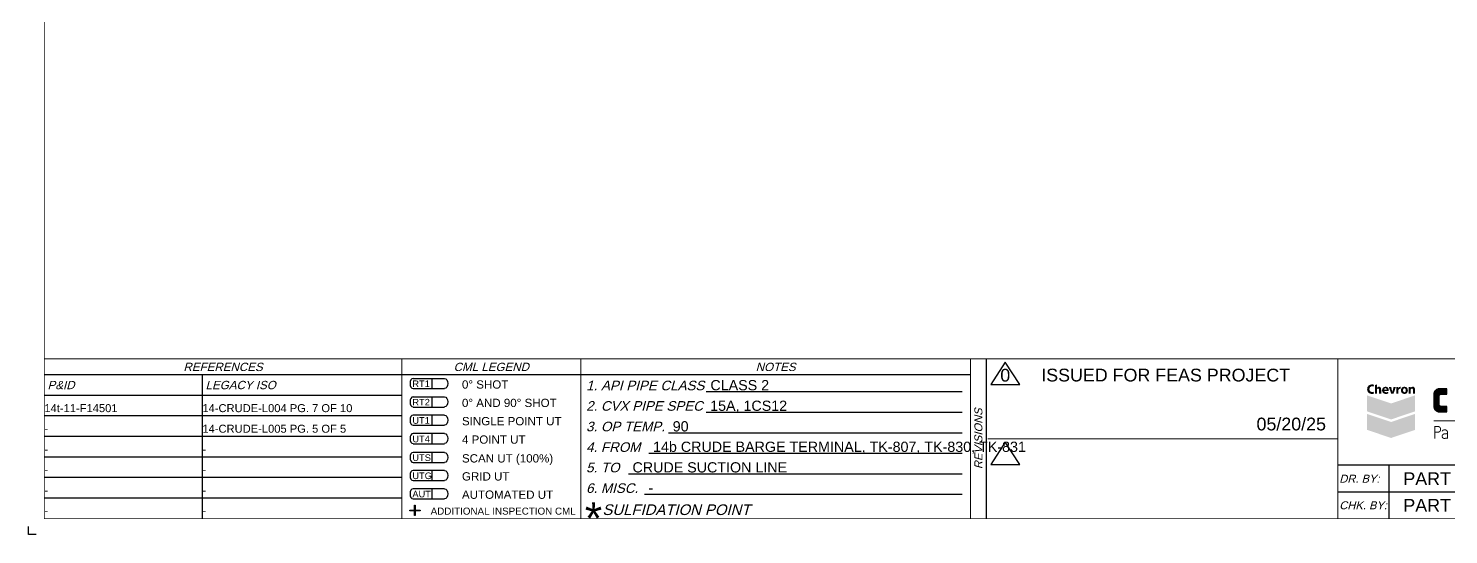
# Model space of a CAD drawing. Header units: inches. Extents: x 0.1 to 17.4, y 0.1 to 11.4.
# Drawn here: x 0.12 to 11.24, y 0.12 to 4.09 of the extents above; entities that cross this region are included whole.
import ezdxf
from ezdxf.enums import TextEntityAlignment as Align

# ---------------------------------------------------------------- set-up
doc = ezdxf.new("R2010")
doc.units = ezdxf.units.IN
doc.header["$MEASUREMENT"] = 0
for name, color, linetype in [('BORDER', 3, 'Continuous'), ('BORDERTEXT', 7, 'Continuous'), ('LOGO', 8, 'Continuous')]:
    doc.layers.add(name, color=color, linetype=linetype)
doc.styles.add('FEASStandard', font='arial.ttf')
doc.styles.add('PART_Standard', font='romans', dxfattribs={"width": 0.8, "height": 0.09})
doc.styles.add('Richmond', font='arial.ttf')

# ---------------------------------------------------------------- blocks, each defined once
blk = doc.blocks.new('Border')
h = blk.add_hatch(color=256)
h.dxf.hatch_style = 1
h.paths.add_polyline_path([(3.147, 0.317), (3.11, 0.317), (3.11, 0.31), (3.147, 0.31), (3.147, 0.273), (3.154, 0.273), (3.154, 0.31), (3.191, 0.31), (3.191, 0.317), (3.154, 0.317), (3.154, 0.354), (3.147, 0.354)])
at = {"layer": 'LOGO', "lineweight": 0}
h = blk.add_hatch(color=164, dxfattribs=at)
edge = h.paths.add_edge_path()
edge.add_spline(control_points=[(10.659, 1.229), (10.656, 1.227), (10.65, 1.225), (10.642, 1.225), (10.618, 1.225), (10.605, 1.242), (10.605, 1.262), (10.605, 1.287), (10.622, 1.3), (10.643, 1.3), (10.652, 1.3), (10.656, 1.298), (10.659, 1.297), (10.659, 1.297), (10.656, 1.282), (10.656, 1.282), (10.653, 1.284), (10.65, 1.285), (10.644, 1.285), (10.634, 1.285), (10.623, 1.279), (10.623, 1.263), (10.623, 1.248), (10.632, 1.241), (10.644, 1.241), (10.649, 1.241), (10.652, 1.241), (10.656, 1.243), (10.656, 1.243), (10.659, 1.229), (10.659, 1.229)], knot_values=[0, 0, 0, 0, 1, 1, 1, 2, 2, 2, 3, 3, 3, 4, 4, 4, 5, 5, 5, 6, 6, 6, 7, 7, 7, 8, 8, 8, 9, 9, 9, 10, 10, 10, 10], degree=3, periodic=0)
h = blk.add_hatch(color=164, dxfattribs=at)
edge = h.paths.add_edge_path()
edge.add_spline(control_points=[(10.698, 1.282), (10.692, 1.282), (10.685, 1.279), (10.682, 1.274), (10.682, 1.274), (10.682, 1.274), (10.682, 1.274), (10.682, 1.274), (10.682, 1.3), (10.682, 1.3), (10.682, 1.3), (10.666, 1.294), (10.666, 1.294), (10.666, 1.294), (10.666, 1.228), (10.666, 1.228), (10.666, 1.228), (10.682, 1.228), (10.682, 1.228), (10.682, 1.228), (10.682, 1.259), (10.682, 1.259), (10.682, 1.263), (10.685, 1.268), (10.691, 1.268), (10.697, 1.268), (10.699, 1.263), (10.699, 1.256), (10.699, 1.256), (10.699, 1.228), (10.699, 1.228), (10.699, 1.228), (10.715, 1.228), (10.715, 1.228), (10.715, 1.228), (10.715, 1.259), (10.715, 1.259), (10.715, 1.275), (10.708, 1.282), (10.698, 1.282)], knot_values=[0, 0, 0, 0, 1, 1, 1, 2, 2, 2, 3, 3, 3, 4, 4, 4, 5, 5, 5, 6, 6, 6, 7, 7, 7, 8, 8, 8, 9, 9, 9, 10, 10, 10, 11, 11, 11, 12, 12, 12, 13, 13, 13, 13], degree=3, periodic=0)
h = blk.add_hatch(color=164, dxfattribs=at)
edge = h.paths.add_edge_path(flags=16)
edge.add_spline(control_points=[(10.758, 1.26), (10.758, 1.264), (10.756, 1.271), (10.749, 1.271), (10.742, 1.271), (10.739, 1.265), (10.739, 1.26), (10.739, 1.26), (10.758, 1.26), (10.758, 1.26)], knot_values=[0, 0, 0, 0, 1, 1, 1, 2, 2, 2, 3, 3, 3, 3], degree=3, periodic=0)
edge = h.paths.add_edge_path()
edge.add_spline(control_points=[(10.739, 1.249), (10.74, 1.242), (10.745, 1.238), (10.754, 1.238), (10.759, 1.238), (10.765, 1.24), (10.769, 1.242), (10.769, 1.242), (10.771, 1.23), (10.771, 1.23), (10.765, 1.227), (10.758, 1.225), (10.751, 1.225), (10.732, 1.225), (10.722, 1.237), (10.722, 1.254), (10.722, 1.271), (10.733, 1.282), (10.75, 1.282), (10.767, 1.282), (10.774, 1.27), (10.774, 1.254), (10.774, 1.253), (10.774, 1.25), (10.774, 1.249), (10.774, 1.249), (10.739, 1.249), (10.739, 1.249)], knot_values=[0, 0, 0, 0, 1, 1, 1, 2, 2, 2, 3, 3, 3, 4, 4, 4, 5, 5, 5, 6, 6, 6, 7, 7, 7, 8, 8, 8, 9, 9, 9, 9], degree=3, periodic=0)
blk.add_hatch(color=164, dxfattribs=at).paths.add_polyline_path([(10.793, 1.228), (10.775, 1.28), (10.793, 1.28), (10.802, 1.243), (10.803, 1.243), (10.812, 1.28), (10.83, 1.28), (10.812, 1.228)])
h = blk.add_hatch(color=164, dxfattribs=at)
edge = h.paths.add_edge_path()
edge.add_spline(control_points=[(10.834, 1.263), (10.834, 1.271), (10.834, 1.276), (10.834, 1.28), (10.834, 1.28), (10.849, 1.28), (10.849, 1.28), (10.849, 1.28), (10.849, 1.27), (10.849, 1.27), (10.849, 1.27), (10.85, 1.27), (10.85, 1.27), (10.852, 1.278), (10.857, 1.281), (10.863, 1.281), (10.865, 1.281), (10.866, 1.281), (10.868, 1.281), (10.868, 1.281), (10.868, 1.266), (10.868, 1.266), (10.867, 1.266), (10.864, 1.266), (10.862, 1.266), (10.855, 1.265), (10.852, 1.261), (10.851, 1.256), (10.85, 1.255), (10.85, 1.254), (10.85, 1.252), (10.85, 1.252), (10.85, 1.228), (10.85, 1.228), (10.85, 1.228), (10.834, 1.228), (10.834, 1.228), (10.834, 1.228), (10.834, 1.263), (10.834, 1.263)], knot_values=[0, 0, 0, 0, 1, 1, 1, 2, 2, 2, 3, 3, 3, 4, 4, 4, 5, 5, 5, 6, 6, 6, 7, 7, 7, 8, 8, 8, 9, 9, 9, 10, 10, 10, 11, 11, 11, 12, 12, 12, 13, 13, 13, 13], degree=3, periodic=0)
h = blk.add_hatch(color=164, dxfattribs=at)
edge = h.paths.add_edge_path(flags=16)
edge.add_spline(control_points=[(10.908, 1.254), (10.908, 1.262), (10.905, 1.27), (10.897, 1.27), (10.889, 1.27), (10.886, 1.262), (10.886, 1.254), (10.886, 1.245), (10.889, 1.238), (10.897, 1.238), (10.905, 1.238), (10.908, 1.245), (10.908, 1.254)], knot_values=[0, 0, 0, 0, 1, 1, 1, 2, 2, 2, 3, 3, 3, 4, 4, 4, 4], degree=3, periodic=0)
edge = h.paths.add_edge_path()
edge.add_spline(control_points=[(10.924, 1.254), (10.924, 1.237), (10.914, 1.225), (10.897, 1.225), (10.88, 1.225), (10.87, 1.237), (10.87, 1.254), (10.87, 1.271), (10.88, 1.282), (10.897, 1.282), (10.914, 1.282), (10.924, 1.271), (10.924, 1.254)], knot_values=[0, 0, 0, 0, 1, 1, 1, 2, 2, 2, 3, 3, 3, 4, 4, 4, 4], degree=3, periodic=0)
h = blk.add_hatch(color=164, dxfattribs=at)
edge = h.paths.add_edge_path()
edge.add_spline(control_points=[(10.931, 1.263), (10.931, 1.27), (10.931, 1.275), (10.931, 1.28), (10.931, 1.28), (10.946, 1.28), (10.946, 1.28), (10.946, 1.28), (10.946, 1.273), (10.946, 1.273), (10.946, 1.273), (10.946, 1.273), (10.946, 1.273), (10.948, 1.276), (10.954, 1.282), (10.963, 1.282), (10.973, 1.282), (10.98, 1.275), (10.98, 1.259), (10.98, 1.259), (10.98, 1.228), (10.98, 1.228), (10.98, 1.228), (10.964, 1.228), (10.964, 1.228), (10.964, 1.228), (10.964, 1.257), (10.964, 1.257), (10.964, 1.263), (10.962, 1.268), (10.956, 1.268), (10.951, 1.268), (10.949, 1.265), (10.948, 1.262), (10.947, 1.261), (10.947, 1.259), (10.947, 1.258), (10.947, 1.258), (10.947, 1.228), (10.947, 1.228), (10.947, 1.228), (10.931, 1.228), (10.931, 1.228), (10.931, 1.228), (10.931, 1.263), (10.931, 1.263)], knot_values=[0, 0, 0, 0, 1, 1, 1, 2, 2, 2, 3, 3, 3, 4, 4, 4, 5, 5, 5, 6, 6, 6, 7, 7, 7, 8, 8, 8, 9, 9, 9, 10, 10, 10, 11, 11, 11, 12, 12, 12, 13, 13, 13, 14, 14, 14, 15, 15, 15, 15], degree=3, periodic=0)
h = blk.add_hatch(color=150, dxfattribs=at)
h.set_gradient(color1=(0, 127, 255), color2=(0, 59, 117), rotation=45, one_color=1, tint=0.23, name='HEMISPHERICAL')
h.paths.add_polyline_path([(10.605, 1.089), (10.605, 1.214), (10.793, 1.151)])
h = blk.add_hatch(color=142, dxfattribs=at)
h.set_gradient(color1=(0, 153, 204), color2=(0, 57, 77), rotation=75, one_color=1, tint=0.15, name='INVCYLINDER')
h.paths.add_polyline_path([(10.98, 1.214), (10.793, 1.151), (10.605, 1.089), (10.793, 1.026), (10.98, 1.089)])
h = blk.add_hatch(color=242, dxfattribs=at)
h.set_gradient(color1=(204, 0, 51), color2=(102, 0, 26), rotation=45, one_color=1, tint=0.2, name='HEMISPHERICAL')
h.paths.add_polyline_path([(10.605, 0.944), (10.605, 1.069), (10.793, 1.006)])
h = blk.add_hatch(color=1, dxfattribs=at)
h.set_gradient(color1=(255, 0, 0), color2=(87, 0, 0), rotation=75, one_color=1, tint=0.17, name='INVCYLINDER')
h.paths.add_polyline_path([(10.98, 1.069), (10.793, 1.006), (10.605, 0.944), (10.793, 0.881), (10.98, 0.944)])
blk.add_line((5.432, 1.244), (7.435, 1.244))
for points in [[(5.43, 1.083), (7.435, 1.083)], [(5.136, 0.922), (7.435, 0.922)], [(4.982, 0.762), (7.435, 0.762)], [(4.822, 0.601), (7.435, 0.601)], [(3.147, 0.317), (3.147, 0.354), (3.154, 0.354), (3.154, 0.317)], [(4.947, 0.44), (7.435, 0.44)], [(3.147, 0.31), (3.11, 0.31), (3.11, 0.317), (3.147, 0.317)], [(3.154, 0.31), (3.154, 0.273), (3.147, 0.273), (3.147, 0.31)], [(3.154, 0.317), (3.191, 0.317), (3.191, 0.31), (3.154, 0.31)]]:
    blk.add_lwpolyline(points)
at = {"layer": 'BORDER'}
for p, q in [((7.625, 0.25), (7.625, 1.5)), ((7.5, 1.375), (0.25, 1.375)), ((1.487, 0.25), (1.487, 1.375)), ((1.487, 1.214), (0.25, 1.214)), ((3.048, 1.214), (1.487, 1.214)), ((1.487, 1.054), (0.25, 1.054)), ((3.048, 1.054), (1.487, 1.054)), ((1.487, 0.893), (0.25, 0.893)), ((3.048, 0.893), (1.487, 0.893)), ((1.487, 0.732), (0.25, 0.732)), ((3.048, 0.732), (1.487, 0.732)), ((1.487, 0.571), (0.25, 0.571)), ((3.048, 0.571), (1.487, 0.571)), ((12.25, 0.667), (10.375, 0.667)), ((10.775, 0.667), (10.775, 0.25)), ((12.25, 0.458), (10.375, 0.458)), ((1.487, 0.411), (0.25, 0.411)), ((3.048, 0.411), (1.487, 0.411))]:
    blk.add_line(p, q, dxfattribs=at)
at = {"layer": 'BORDER', "const_width": 0.005}
blk.add_lwpolyline([(0.25, 0.25), (17.25, 0.25), (17.25, 11.25), (0.25, 11.25)], close=True, dxfattribs=at)
at = {"layer": 'BORDER', "const_width": 0.00833}
for points in [[(17.25, 1.5), (0.25, 1.5)], [(3.048, 0.25), (3.048, 1.5)], [(4.45, 0.25), (4.45, 1.5)], [(7.5, 0.25), (7.5, 1.5)], [(10.375, 0.25), (10.375, 1.5)], [(7.634, 0.875), (10.375, 0.875)]]:
    blk.add_lwpolyline(points, dxfattribs=at)
at = {"layer": 'BORDERTEXT', "color": 7, "linetype": 'Continuous'}
for p, q in [((3.137, 1.346), (3.383, 1.346)), ((3.137, 1.267), (3.383, 1.267)), ((3.137, 1.202), (3.383, 1.202)), ((3.137, 1.123), (3.383, 1.123))]:
    blk.add_line(p, q, dxfattribs=at)
at = {"layer": 'BORDERTEXT'}
for p, q in [((3.283, 1.346), (3.283, 1.267)), ((3.283, 1.202), (3.283, 1.123)), ((3.283, 1.059), (3.283, 0.98)), ((3.283, 1.059), (3.283, 0.98)), ((3.283, 0.915), (3.283, 0.836)), ((3.283, 0.915), (3.283, 0.836)), ((3.283, 0.768), (3.283, 0.689)), ((3.283, 0.768), (3.283, 0.689)), ((3.283, 0.626), (3.283, 0.548)), ((3.283, 0.626), (3.283, 0.548)), ((3.283, 0.483), (3.283, 0.405)), ((3.283, 0.483), (3.283, 0.405))]:
    blk.add_line(p, q, dxfattribs=at)
at = {"layer": 'BORDERTEXT', "color": 7}
for p, q in [((3.383, 1.059), (3.137, 1.059)), ((3.137, 0.98), (3.383, 0.98)), ((3.383, 0.915), (3.137, 0.915)), ((3.137, 0.836), (3.383, 0.836)), ((3.383, 0.768), (3.137, 0.768)), ((3.137, 0.689), (3.383, 0.689)), ((3.383, 0.626), (3.137, 0.626)), ((3.137, 0.548), (3.383, 0.548)), ((3.383, 0.483), (3.137, 0.483)), ((3.137, 0.405), (3.383, 0.405))]:
    blk.add_line(p, q, dxfattribs=at)
at = {"layer": 'BORDERTEXT'}
for centre in [(3.137, 1.307), (3.137, 1.163), (3.137, 1.02), (3.137, 0.876), (3.137, 0.729), (3.137, 0.587), (3.137, 0.444)]:
    blk.add_ellipse(centre, major_axis=(0, -0.0394), ratio=0.624439, start_param=3.141593, end_param=6.283185, dxfattribs=at)
at = {"layer": 'BORDERTEXT', "extrusion": (0, 0, -1)}
for centre in [(3.383, 1.307), (3.383, 1.163), (3.383, 1.02), (3.383, 0.876), (3.383, 0.729), (3.383, 0.587), (3.383, 0.444)]:
    blk.add_ellipse(centre, major_axis=(0, -0.0394), ratio=0.624439, start_param=3.141593, end_param=6.283185, dxfattribs=at)
at = {"layer": 'LOGO'}
for p, q in [((11.13, 1.118), (11.13, 1.233)), ((11.133, 1.109), (11.133, 1.242)), ((11.136, 1.103), (11.136, 1.248)), ((11.139, 1.099), (11.139, 1.252)), ((11.143, 1.096), (11.143, 1.255)), ((11.146, 1.094), (11.146, 1.257)), ((11.149, 1.091), (11.149, 1.26)), ((11.152, 1.09), (11.152, 1.261)), ((11.155, 1.088), (11.155, 1.263)), ((11.158, 1.087), (11.158, 1.264)), ((11.161, 1.086), (11.161, 1.265)), ((11.164, 1.086), (11.164, 1.265)), ((11.168, 1.085), (11.168, 1.266)), ((11.171, 1.216), (11.171, 1.266)), ((11.174, 1.22), (11.174, 1.266)), ((11.177, 1.222), (11.177, 1.266)), ((11.18, 1.223), (11.18, 1.266)), ((11.183, 1.224), (11.183, 1.266)), ((11.186, 1.224), (11.186, 1.266)), ((11.189, 1.224), (11.189, 1.266)), ((11.193, 1.224), (11.193, 1.266)), ((11.196, 1.224), (11.196, 1.266)), ((11.199, 1.224), (11.199, 1.266)), ((11.202, 1.224), (11.202, 1.266)), ((11.205, 1.224), (11.205, 1.266)), ((11.208, 1.224), (11.208, 1.266)), ((11.211, 1.224), (11.211, 1.266)), ((11.214, 1.224), (11.214, 1.266)), ((11.218, 1.224), (11.218, 1.266)), ((11.221, 1.224), (11.221, 1.266)), ((11.224, 1.224), (11.224, 1.266)), ((11.227, 1.224), (11.227, 1.266)), ((11.171, 1.085), (11.171, 1.136)), ((11.174, 1.085), (11.174, 1.132)), ((11.177, 1.085), (11.177, 1.13)), ((11.18, 1.085), (11.18, 1.128)), ((11.183, 1.085), (11.183, 1.128)), ((11.186, 1.085), (11.186, 1.127)), ((11.189, 1.085), (11.189, 1.127)), ((11.193, 1.085), (11.193, 1.127)), ((11.196, 1.085), (11.196, 1.127)), ((11.199, 1.085), (11.199, 1.127)), ((11.202, 1.085), (11.202, 1.127)), ((11.205, 1.085), (11.205, 1.127)), ((11.208, 1.085), (11.208, 1.127)), ((11.211, 1.085), (11.211, 1.127)), ((11.214, 1.085), (11.214, 1.127)), ((11.218, 1.085), (11.218, 1.127)), ((11.221, 1.085), (11.221, 1.127)), ((11.224, 1.085), (11.224, 1.127)), ((11.227, 1.085), (11.227, 1.127))]:
    blk.add_line(p, q, dxfattribs=at)
for points in [[(11.129, 1.225), (11.128, 1.209), (11.127, 1.192), (11.127, 1.176), (11.127, 1.16), (11.128, 1.144), (11.129, 1.127), (11.129, 1.127), (11.129, 1.125), (11.13, 1.122), (11.13, 1.12), (11.13, 1.117), (11.131, 1.115), (11.132, 1.112), (11.133, 1.11), (11.134, 1.108), (11.135, 1.106), (11.136, 1.104), (11.137, 1.102), (11.139, 1.1), (11.141, 1.098), (11.142, 1.097), (11.144, 1.095), (11.146, 1.093), (11.148, 1.092), (11.15, 1.091), (11.152, 1.09), (11.155, 1.089), (11.157, 1.088), (11.159, 1.087), (11.161, 1.086), (11.164, 1.086), (11.166, 1.085), (11.169, 1.085), (11.171, 1.085), (11.228, 1.085)], [(11.228, 1.086), (11.228, 1.127), (11.186, 1.127), (11.184, 1.128), (11.183, 1.128), (11.181, 1.128), (11.18, 1.129), (11.178, 1.129), (11.177, 1.13), (11.176, 1.131), (11.174, 1.132), (11.173, 1.133), (11.172, 1.134), (11.171, 1.135), (11.17, 1.136), (11.17, 1.138), (11.169, 1.139), (11.168, 1.141), (11.168, 1.142), (11.168, 1.144), (11.168, 1.145), (11.168, 1.206), (11.168, 1.208), (11.168, 1.209), (11.168, 1.211), (11.169, 1.213), (11.17, 1.214), (11.17, 1.215), (11.171, 1.217), (11.172, 1.218), (11.173, 1.219), (11.174, 1.22), (11.176, 1.221), (11.177, 1.222), (11.178, 1.223), (11.18, 1.223), (11.181, 1.224), (11.183, 1.224), (11.184, 1.224), (11.186, 1.224), (11.228, 1.224), (11.228, 1.266), (11.171, 1.266), (11.169, 1.266), (11.166, 1.266), (11.164, 1.265), (11.161, 1.265), (11.159, 1.264), (11.157, 1.263), (11.155, 1.263), (11.152, 1.261), (11.15, 1.26), (11.148, 1.259), (11.146, 1.258), (11.144, 1.256), (11.142, 1.255), (11.141, 1.253), (11.139, 1.251), (11.137, 1.249), (11.136, 1.247), (11.135, 1.245), (11.134, 1.243), (11.133, 1.241), (11.132, 1.238), (11.131, 1.236), (11.13, 1.234), (11.13, 1.231), (11.13, 1.229), (11.129, 1.227), (11.129, 1.224)]]:
    blk.add_lwpolyline(points, dxfattribs=at)
for points, const_width in [([(12.024, 1.015), (11.127, 1.015)], 0.00625), ([(11.136, 0.974), (11.136, 0.875)], 0.00773)]:
    blk.add_lwpolyline(points, dxfattribs=dict(at, const_width=const_width))
at = {"layer": 'LOGO', "const_width": 0.00773}
for points in [[(11.14, 0.97), (11.162, 0.97, -0.414214), (11.179, 0.953), (11.179, 0.944, -0.414214), (11.162, 0.927), (11.14, 0.927)], [(11.233, 0.915), (11.212, 0.913, 0.396573), (11.192, 0.895), (11.192, 0.891, 0.414214), (11.216, 0.878), (11.233, 0.881)], [(11.193, 0.933), (11.193, 0.933, -0.313861), (11.208, 0.944), (11.219, 0.944, -0.382974), (11.234, 0.922), (11.234, 0.875, -0.382974)]]:
    blk.add_lwpolyline(points, format="xyb", dxfattribs=at)
at = {"layer": 'BORDERTEXT', "style": 'FEASStandard', "oblique": 15}
for s, p in [('REFERENCES', (1.649, 1.437)), ('CML LEGEND', (3.749, 1.437)), ('NOTES', (5.975, 1.437))]:
    blk.add_text(s, height=0.065, dxfattribs=at).set_placement(p, align=Align.MIDDLE)
for s, height, p in [('P&ID', 0.065, (0.275, 1.295)), ('LEGACY ISO', 0.065, (1.512, 1.295)), ('DR. BY:', 0.0625, (10.387, 0.562)), ('CHK. BY:', 0.0625, (10.387, 0.354))]:
    blk.add_text(s, height=height, dxfattribs=at).set_placement(p, align=Align.MIDDLE_LEFT)
at = {"layer": 'BORDERTEXT', "style": 'FEASStandard'}
for s, height, p in [('RT1', 0.0518, (3.131, 1.279)), ('0%%D SHOT', 0.0648, (3.519, 1.267)), ('RT2', 0.0518, (3.131, 1.135)), ('0%%D AND 90%%D SHOT', 0.0648, (3.519, 1.123)), ('UT1', 0.0518, (3.131, 0.992)), ('SINGLE POINT UT', 0.0648, (3.519, 0.98)), ('UT4', 0.0518, (3.131, 0.847)), ('4 POINT UT', 0.0648, (3.519, 0.836)), ('UTS', 0.0518, (3.131, 0.701)), ('SCAN UT (100%%%)', 0.0648, (3.519, 0.689)), ('UTG', 0.0518, (3.131, 0.559)), ('GRID UT', 0.0648, (3.519, 0.548)), ('AUT', 0.0518, (3.131, 0.416)), ('AUTOMATED UT', 0.0648, (3.519, 0.405)), ('ADDITIONAL INSPECTION CML', 0.055, (3.274, 0.281))]:
    blk.add_text(s, height=height, dxfattribs=at).set_placement(p)
at = {"layer": 'BORDERTEXT', "style": 'FEASStandard', "oblique": 15}
for s, height, p in [('1. API PIPE CLASS', 0.075, (4.491, 1.254)), ('2. CVX PIPE SPEC', 0.075, (4.491, 1.094)), ('3. OP TEMP.', 0.075, (4.491, 0.933)), ('4. FROM ', 0.075, (4.491, 0.772)), ('5. TO ', 0.075, (4.491, 0.612)), ('6. MISC. ', 0.075, (4.491, 0.451)), ('SULFIDATION POINT', 0.08333, (4.619, 0.278))]:
    blk.add_text(s, height=height, dxfattribs=at).set_placement(p)
blk.add_text('REVISIONS', height=0.0625, rotation=90, dxfattribs=at).set_placement((7.562, 0.875), align=Align.MIDDLE)
at = {"layer": 'BORDERTEXT', "insert": (4.481, 0.378), "char_height": 0.25, "attachment_point": 1, "style": 'FEASStandard'}
blk.add_mtext('*', dxfattribs=at)
blk = doc.blocks.new('BORDER TEXT')
at = {"layer": 'BORDERTEXT'}
for tag, p, height, style in [('API_PIPE_CLASS', (5.464, 1.254), 0.08, 'Richmond'), ('MATERIAL1', (12.263, 1.211), 0.08, 'Richmond'), ('P&ID_#1', (0.25, 1.083), 0.0625, 'FEASStandard'), ('LINE_#1', (1.487, 1.083), 0.0625, 'FEASStandard'), ('CVX_PIPE_SPEC', (5.462, 1.093), 0.08, 'Richmond'), ('MATERIAL2', (12.263, 1.04), 0.08, 'Richmond'), ('OP_TEMP', (5.169, 0.932), 0.08, 'Richmond'), ('P&ID_#2', (0.25, 0.922), 0.0625, 'FEASStandard'), ('LINE_#2', (1.487, 0.922), 0.0625, 'FEASStandard'), ('MATERIAL3', (12.263, 0.868), 0.08, 'Richmond'), ('P&ID_#3', (0.25, 0.762), 0.0625, 'FEASStandard'), ('LINE_#3', (1.487, 0.762), 0.0625, 'FEASStandard'), ('FROM', (5.015, 0.772), 0.08, 'Richmond'), ('TO', (4.854, 0.611), 0.08, 'Richmond'), ('MATERIAL4', (12.263, 0.696), 0.08, 'Richmond'), ('P&ID_#4', (0.25, 0.601), 0.0625, 'FEASStandard'), ('LINE_#4', (1.487, 0.601), 0.0625, 'FEASStandard'), ('MATERIAL5', (12.263, 0.525), 0.08, 'Richmond'), ('P&ID_#5', (0.25, 0.44), 0.0625, 'FEASStandard'), ('LINE_#5', (1.487, 0.44), 0.0625, 'FEASStandard'), ('MISC', (4.979, 0.451), 0.08, 'Richmond'), ('INSULATION', (12.928, 0.414), 0.0625, 'FEASStandard'), ('P&ID_#6', (0.25, 0.28), 0.0625, 'FEASStandard'), ('LINE_#6', (1.487, 0.28), 0.0625, 'FEASStandard'), ('PWHT', (12.928, 0.281), 0.0625, 'FEASStandard')]:
    blk.add_attdef(tag, p, '', height=height, dxfattribs=dict(at, style=style))
at = {"layer": 'BORDERTEXT', "style": 'FEASStandard'}
for tag, p in [('DR.BY', (11.075, 0.562)), ('DR.BY_DATE', (11.95, 0.562)), ('CHK_BY', (11.075, 0.354)), ('CHK._BY_DATE', (11.95, 0.354))]:
    blk.add_attdef(tag, text='', height=0.1, dxfattribs=at).set_placement(p, align=Align.MIDDLE_CENTER)
at = {"layer": 'BORDERTEXT', "style": 'PART_Standard', "width": 0.8}
for tag, p in [('PLANT_NUMBER', (13.938, 0.384)), ('SYSTEM_NUMBER', (14.812, 0.384)), ('CIRCUIT_NUMBER', (15.688, 0.384)), ('SHEET_NUMBER', (16.5, 0.384)), ('REVISION', (17.062, 0.384))]:
    blk.add_attdef(tag, text='', height=0.15, dxfattribs=at).set_placement(p, align=Align.MIDDLE_CENTER)

msp = doc.modelspace()

# ---------------------------------------------------------------- linework, layer by layer
for p, q in [((0.125, 0.125), (0.125, 0.187)), ((0.187, 0.125), (0.125, 0.125))]:
    msp.add_line(p, q)
at = {"layer": 'BORDERTEXT'}
for points in [[(7.772, 1.474), (7.659, 1.298), (7.885, 1.298)], [(7.772, 0.849), (7.659, 0.673), (7.885, 0.673)]]:
    msp.add_lwpolyline(points, close=True, dxfattribs=at)

# ---------------------------------------------------------------- block references
at = {"layer": 'BORDER'}
msp.add_blockref('Border', (0, 0), dxfattribs=at)
at = {"layer": 'BORDERTEXT'}
ref = msp.add_blockref('BORDER TEXT', (0, 0), dxfattribs=at)
ref.add_attrib('CHK_BY', 'PART', dxfattribs={"height": 0.1, "style": 'FEASStandard'}).set_placement((11.075, 0.354), align=Align.MIDDLE_CENTER)
ref.add_attrib('DR.BY', 'PART', dxfattribs={"height": 0.1, "style": 'FEASStandard'}).set_placement((11.075, 0.562), align=Align.MIDDLE_CENTER)
ref.add_attrib('MISC', '-', (4.979, 0.451), dxfattribs={"height": 0.08, "style": 'Richmond'})
ref.add_attrib('TO', 'CRUDE SUCTION LINE', (4.854, 0.611), dxfattribs={"height": 0.08, "style": 'Richmond'})
ref.add_attrib('FROM', '14b CRUDE BARGE TERMINAL, TK-807, TK-830, TK-831', (5.015, 0.772), dxfattribs={"height": 0.08, "style": 'Richmond'})
ref.add_attrib('OP_TEMP', '90', (5.169, 0.932), dxfattribs={"height": 0.08, "style": 'Richmond'})
ref.add_attrib('CVX_PIPE_SPEC', '15A, 1CS12', (5.462, 1.093), dxfattribs={"height": 0.08, "style": 'Richmond'})
ref.add_attrib('API_PIPE_CLASS', 'CLASS 2', (5.464, 1.254), dxfattribs={"height": 0.08, "style": 'Richmond'})
ref.add_attrib('LINE_#6', '-', (1.487, 0.28), dxfattribs={"height": 0.0625, "style": 'FEASStandard'})
ref.add_attrib('LINE_#5', '-', (1.487, 0.44), dxfattribs={"height": 0.0625, "style": 'FEASStandard'})
ref.add_attrib('LINE_#4', '-', (1.487, 0.601), dxfattribs={"height": 0.0625, "style": 'FEASStandard'})
ref.add_attrib('LINE_#3', '-', (1.487, 0.762), dxfattribs={"height": 0.0625, "style": 'FEASStandard'})
ref.add_attrib('LINE_#2', '14-CRUDE-L005 PG. 5 OF 5', (1.487, 0.922), dxfattribs={"height": 0.0625, "style": 'FEASStandard'})
ref.add_attrib('LINE_#1', '14-CRUDE-L004 PG. 7 OF 10', (1.487, 1.083), dxfattribs={"height": 0.0625, "style": 'FEASStandard'})
ref.add_attrib('P&ID_#6', '-', (0.25, 0.28), dxfattribs={"height": 0.0625, "style": 'FEASStandard'})
ref.add_attrib('P&ID_#5', '-', (0.25, 0.44), dxfattribs={"height": 0.0625, "style": 'FEASStandard'})
ref.add_attrib('P&ID_#4', '-', (0.25, 0.601), dxfattribs={"height": 0.0625, "style": 'FEASStandard'})
ref.add_attrib('P&ID_#3', '-', (0.25, 0.762), dxfattribs={"height": 0.0625, "style": 'FEASStandard'})
ref.add_attrib('P&ID_#2', '-', (0.25, 0.922), dxfattribs={"height": 0.0625, "style": 'FEASStandard'})
ref.add_attrib('P&ID_#1', '14t-11-F14501', (0.25, 1.083), dxfattribs={"height": 0.0625, "style": 'FEASStandard'})

# ---------------------------------------------------------------- texts
at = {"layer": 'BORDERTEXT', "style": 'FEASStandard'}
msp.add_text('ISSUED FOR FEAS PROJECT', height=0.1, dxfattribs=at).set_placement((9.028, 1.373), align=Align.MIDDLE_CENTER)
for tag, text, p in [('0', '', (7.772, 1.372)), ('05/20/25', '-', (10.011, 0.99))]:
    msp.add_attdef(tag, text=text, height=0.1, dxfattribs=at).set_placement(p, align=Align.MIDDLE_CENTER)

doc.saveas('drawing.dxf')
